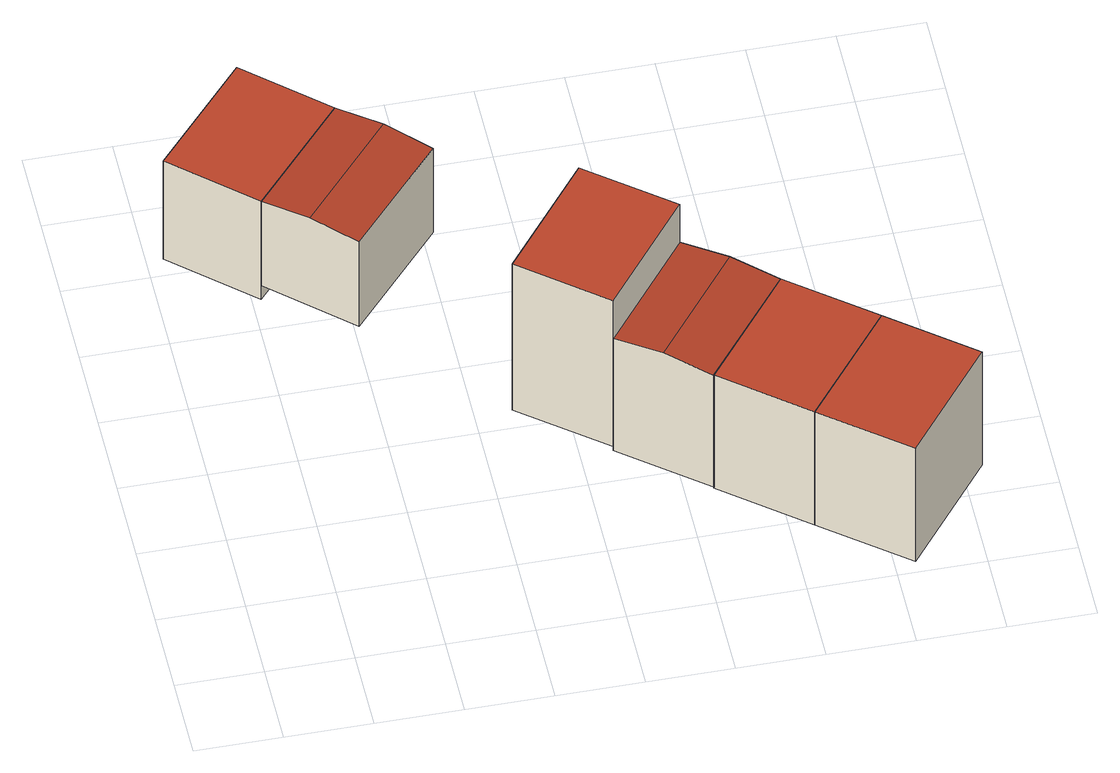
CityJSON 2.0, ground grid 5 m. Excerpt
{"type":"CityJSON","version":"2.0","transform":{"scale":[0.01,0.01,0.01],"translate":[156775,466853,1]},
"CityObjects":{
"building1":{"type":"Building","attributes":{"b3_bag_bag_overlap":0,"b3_bouwlagen":2,"b3_dak_type":"horizontal","b3_extrusie":"standard","b3_h_dak_50p":10.03,"b3_h_dak_70p":10.04,"b3_h_dak_max":10.29,"b3_h_dak_min":9.99,"b3_h_maaiveld":2.34,"b3_is_glas_dak":false,"b3_kas_warenhuis":false,"b3_kwaliteitsindicator":true,"b3_mutatie_ahn3_ahn4":false,"b3_mutatie_ahn4_ahn5":false,"b3_n_nok":0,"b3_n_vlakken":1,"b3_opp_buitenmuur":104.36,"b3_opp_dak_plat":49.08,"b3_opp_dak_schuin":0,"b3_opp_grond":49.08,"b3_opp_scheidingsmuur":113.69,"b3_rmse_lod12":0.522,"b3_rmse_lod13":0.522,"b3_rmse_lod22":0.515,"b3_t_run":17,"b3_val3dity_lod12":"[]","b3_val3dity_lod13":"[]","b3_val3dity_lod22":"[]","b3_volume_lod12":378.15,"b3_volume_lod13":378.15,"b3_volume_lod22":378.25,"geconstateerd":false,"oorspronkelijkbouwjaar":2014,"status":"Pand in gebruik"},"children":["building1-1"]},
"building1-1":{"type":"BuildingPart","parents":["building1"],"geometry":[{"type":"Solid","lod":"2.2","boundaries":[[[[0,1,2,3]],[[4,5,6,7]],[[7,6,1,0]],[[6,5,2,1]],[[5,4,3,2]],[[4,7,0,3]]]],"semantics":{"surfaces":[{"type":"GroundSurface"},{"type":"RoofSurface"},{"type":"WallSurface"}],"values":[[0,1,2,2,2,2]]}}]},
"building2":{"type":"Building","attributes":{"b3_bag_bag_overlap":0,"b3_bouwlagen":2,"b3_dak_type":"slanted","b3_extrusie":"standard","b3_h_dak_50p":10.03,"b3_h_dak_70p":10.04,"b3_h_dak_max":10.37,"b3_h_dak_min":7.79,"b3_h_maaiveld":3.42,"b3_is_glas_dak":false,"b3_kas_warenhuis":false,"b3_kwaliteitsindicator":true,"b3_mutatie_ahn3_ahn4":false,"b3_mutatie_ahn4_ahn5":false,"b3_n_nok":0,"b3_n_vlakken":2,"b3_opp_buitenmuur":116.19,"b3_opp_dak_plat":43.69,"b3_opp_dak_schuin":18,"b3_opp_grond":49.09,"b3_opp_scheidingsmuur":51.93,"b3_rmse_lod12":0.522,"b3_rmse_lod13":0.522,"b3_rmse_lod22":0.0903,"b3_t_run":31,"b3_val3dity_lod12":"[]","b3_val3dity_lod13":"[]","b3_val3dity_lod22":"[]","b3_volume_lod12":324.7,"b3_volume_lod13":324.7,"b3_volume_lod22":318.21,"geconstateerd":false,"oorspronkelijkbouwjaar":2014,"status":"Pand in gebruik"},"children":["building2-1"]},
"building2-1":{"type":"BuildingPart","parents":["building2"],"geometry":[{"type":"Solid","lod":"2.2","boundaries":[[[[8,9,10,11]],[[12,13,14,15]],[[13,12,9,8]],[[12,15,4,10,9]],[[5,4,15,14]],[[4,5,11,10]],[[5,14,13,8,11]]]],"semantics":{"surfaces":[{"type":"GroundSurface"},{"type":"RoofSurface"},{"type":"WallSurface"}],"values":[[0,1,2,2,1,2,2]]}}]},
"building3":{"type":"Building","attributes":{"b3_bag_bag_overlap":0,"b3_bouwlagen":3,"b3_dak_type":"horizontal","b3_extrusie":"standard","b3_h_dak_50p":12.98,"b3_h_dak_70p":13.01,"b3_h_dak_max":13.27,"b3_h_dak_min":12.95,"b3_h_maaiveld":1.53,"b3_is_glas_dak":false,"b3_kas_warenhuis":false,"b3_kwaliteitsindicator":true,"b3_mutatie_ahn3_ahn4":false,"b3_mutatie_ahn4_ahn5":false,"b3_n_nok":0,"b3_n_vlakken":1,"b3_opp_buitenmuur":257.6,"b3_opp_dak_plat":49.1,"b3_opp_dak_schuin":0,"b3_opp_grond":49.09,"b3_opp_scheidingsmuur":67.16,"b3_rmse_lod12":1.46,"b3_rmse_lod13":1.46,"b3_rmse_lod22":1.46,"b3_t_run":27,"b3_val3dity_lod12":"[]","b3_val3dity_lod13":"[]","b3_val3dity_lod22":"[]","b3_volume_lod12":563,"b3_volume_lod13":563,"b3_volume_lod22":563.53,"geconstateerd":false,"oorspronkelijkbouwjaar":2014,"status":"Pand in gebruik"},"children":["building3-1"]},
"building3-1":{"type":"BuildingPart","parents":["building3"],"geometry":[{"type":"Solid","lod":"2.2","boundaries":[[[[16,17,18,19]],[[20,21,22,23]],[[23,22,17,16]],[[22,21,18,17]],[[21,20,19,18]],[[20,23,16,19]]]],"semantics":{"surfaces":[{"type":"GroundSurface"},{"type":"RoofSurface"},{"type":"WallSurface"}],"values":[[0,1,2,2,2,2]]}}]},
"building4":{"type":"Building","attributes":{"b3_bag_bag_overlap":0,"b3_bouwlagen":2,"b3_dak_type":"slanted","b3_extrusie":"standard","b3_h_dak_50p":10.03,"b3_h_dak_70p":10.04,"b3_h_dak_max":10.38,"b3_h_dak_min":7.65,"b3_h_maaiveld":1.24,"b3_is_glas_dak":false,"b3_kas_warenhuis":false,"b3_kwaliteitsindicator":true,"b3_mutatie_ahn3_ahn4":false,"b3_mutatie_ahn4_ahn5":false,"b3_n_nok":0,"b3_n_vlakken":3,"b3_opp_buitenmuur":93.24,"b3_opp_dak_plat":43.75,"b3_opp_dak_schuin":17.51,"b3_opp_grond":49.09,"b3_opp_scheidingsmuur":136.67,"b3_rmse_lod12":0.889,"b3_rmse_lod13":0.889,"b3_rmse_lod22":0.714,"b3_t_run":20,"b3_val3dity_lod12":"[]","b3_val3dity_lod13":"[]","b3_val3dity_lod22":"[]","b3_volume_lod12":432.21,"b3_volume_lod13":432.21,"b3_volume_lod22":424.64,"geconstateerd":false,"oorspronkelijkbouwjaar":2014,"status":"Pand in gebruik"},"children":["building4-1"]},
"building4-1":{"type":"BuildingPart","parents":["building4"],"geometry":[{"type":"Solid","lod":"2.2","boundaries":[[[[24,25,26,27]],[[28,29,30,25,24]],[[31,30,29,32]],[[30,31,26,25]],[[31,32,33,27,26]],[[28,33,32,29]],[[33,28,24,27]]]],"semantics":{"surfaces":[{"type":"GroundSurface"},{"type":"WallSurface"},{"type":"RoofSurface"}],"values":[[0,1,2,1,1,2,1]]}}]},
"building5":{"type":"Building","attributes":{"b3_bag_bag_overlap":0,"b3_bouwlagen":2,"b3_dak_type":"slanted","b3_extrusie":"standard","b3_h_dak_50p":10.04,"b3_h_dak_70p":10.05,"b3_h_dak_max":10.31,"b3_h_dak_min":10,"b3_h_maaiveld":1.16,"b3_is_glas_dak":false,"b3_kas_warenhuis":false,"b3_kwaliteitsindicator":true,"b3_mutatie_ahn3_ahn4":false,"b3_mutatie_ahn4_ahn5":false,"b3_n_nok":0,"b3_n_vlakken":2,"b3_opp_buitenmuur":110.73,"b3_opp_dak_plat":49.09,"b3_opp_dak_schuin":0,"b3_opp_grond":49.08,"b3_opp_scheidingsmuur":140.7,"b3_rmse_lod12":0.574,"b3_rmse_lod13":0.574,"b3_rmse_lod22":0.556,"b3_t_run":27,"b3_val3dity_lod12":"[]","b3_val3dity_lod13":"[]","b3_val3dity_lod22":"[]","b3_volume_lod12":436.59,"b3_volume_lod13":436.59,"b3_volume_lod22":436.31,"geconstateerd":false,"oorspronkelijkbouwjaar":2014,"status":"Pand in gebruik"},"children":["building5-1"]},
"building5-1":{"type":"BuildingPart","parents":["building5"],"geometry":[{"type":"Solid","lod":"2.2","boundaries":[[[[34,35,36,37]],[[38,39,40,41]],[[41,40,35,34]],[[40,39,36,35]],[[39,38,37,36]],[[38,41,34,37]]]],"semantics":{"surfaces":[{"type":"GroundSurface"},{"type":"RoofSurface"},{"type":"WallSurface"}],"values":[[0,1,2,2,2,2]]}}]},
"building6":{"type":"Building","attributes":{"b3_bag_bag_overlap":0,"b3_bouwlagen":2,"b3_dak_type":"horizontal","b3_extrusie":"standard","b3_h_dak_50p":10.03,"b3_h_dak_70p":10.05,"b3_h_dak_max":10.32,"b3_h_dak_min":10,"b3_h_maaiveld":1.16,"b3_is_glas_dak":false,"b3_kas_warenhuis":false,"b3_kwaliteitsindicator":true,"b3_mutatie_ahn3_ahn4":false,"b3_mutatie_ahn4_ahn5":false,"b3_n_nok":0,"b3_n_vlakken":1,"b3_opp_buitenmuur":180.53,"b3_opp_dak_plat":49.1,"b3_opp_dak_schuin":0,"b3_opp_grond":49.09,"b3_opp_scheidingsmuur":71.19,"b3_rmse_lod12":0.465,"b3_rmse_lod13":0.465,"b3_rmse_lod22":0.453,"b3_t_run":20,"b3_val3dity_lod12":"[]","b3_val3dity_lod13":"[]","b3_val3dity_lod22":"[]","b3_volume_lod12":436.66,"b3_volume_lod13":436.66,"b3_volume_lod22":436.85,"geconstateerd":false,"oorspronkelijkbouwjaar":2014,"status":"Pand in gebruik"},"children":["building6-1"]},
"building6-1":{"type":"BuildingPart","parents":["building6"],"geometry":[{"type":"Solid","lod":"2.2","boundaries":[[[[42,37,36,43]],[[44,39,38,45]],[[45,38,37,42]],[[38,39,36,37]],[[39,44,43,36]],[[44,45,42,43]]]],"semantics":{"surfaces":[{"type":"GroundSurface"},{"type":"RoofSurface"},{"type":"WallSurface"}],"values":[[0,1,2,2,2,2]]}}]}
},
"vertices":[
[72,3015,134],[605,3617,134],[1062,3212,134],[529,2610,134],[529,2610,904],[1062,3212,904],[605,3617,904],[72,3015,904],
[1520,2807,242],[986,2205,242],[529,2610,242],[1062,3212,242],[986,2205,904],[1520,2807,904],[1291,3009,936],[758,2407,936],
[2183,1219,53],[1705,1600,53],[2205,2229,53],[2683,1849,53],[2683,1849,1200],[2205,2229,1200],[1705,1600,1200],[2183,1219,1200],
[2683,1849,24],[3161,1468,24],[2660,839,24],[2183,1219,24],[2683,1849,904],[2922,1658,934],[3161,1468,904],[2660,839,904],[2421,1029,934],[2183,1219,904],
[2660,839,16],[3161,1468,16],[3639,1088,16],[3138,459,16],[3138,459,905],[3639,1088,905],[3161,1468,905],[2660,839,905],
[3616,79,16],[4117,708,16],[4117,708,905],[3616,79,905]
]}
